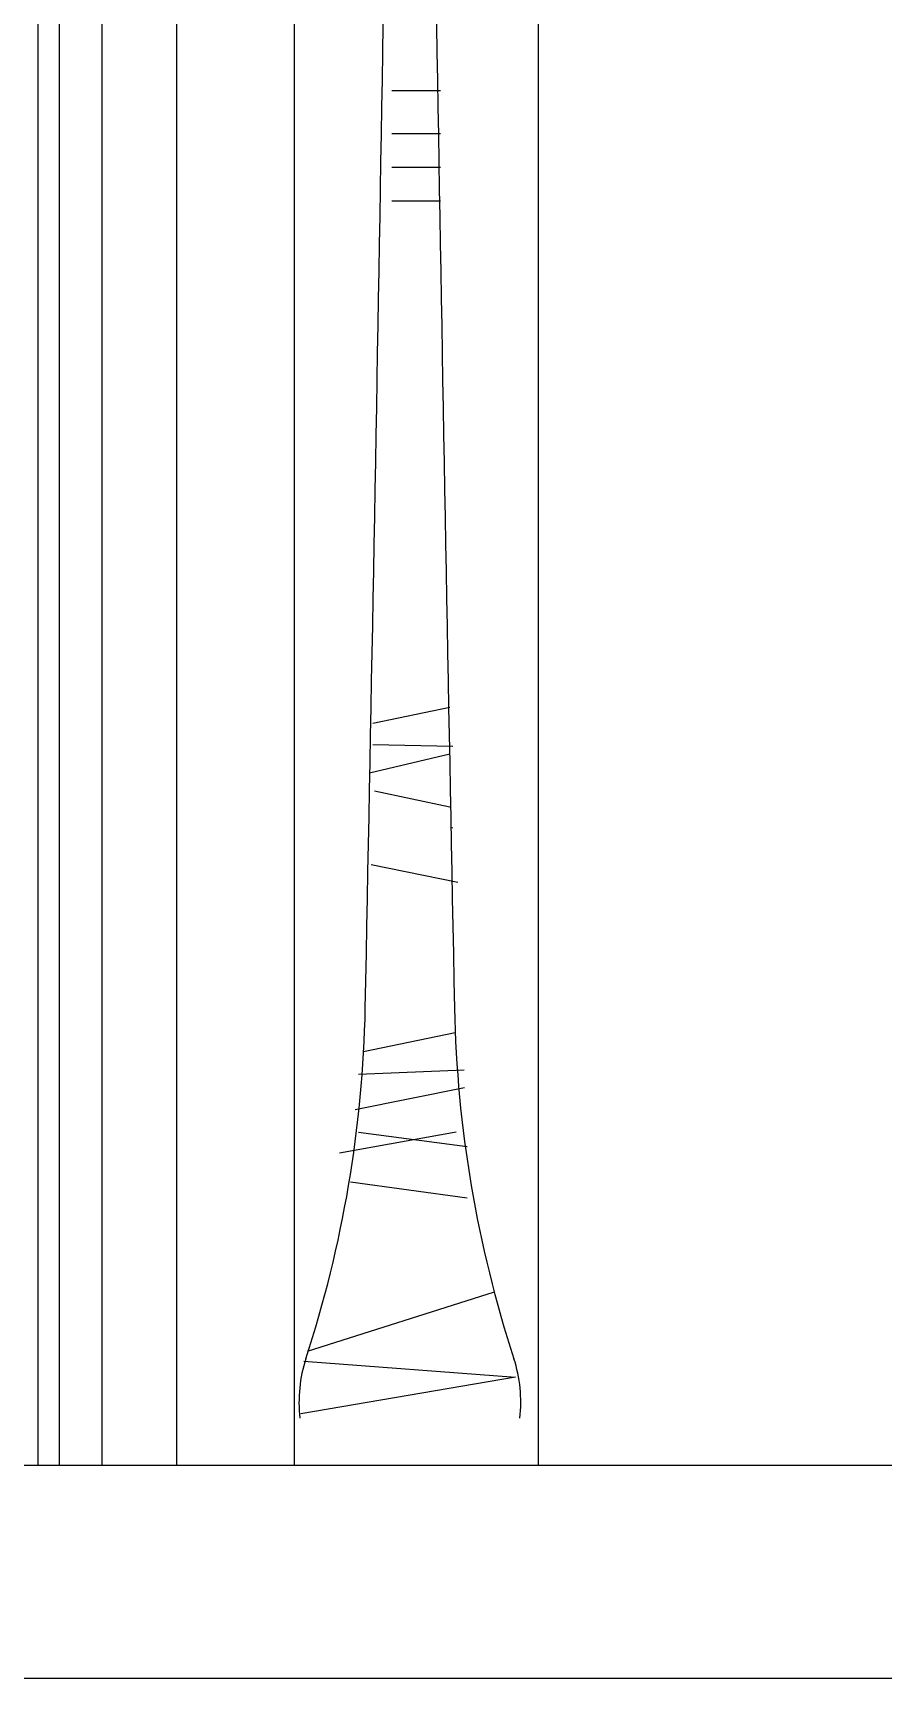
# Model space of a CAD drawing. Header units: metres. Extents: x -28 to 260, y 30 to 125.
# Drawn here: x 201.059 to 203.215, y 112.575 to 116.747 of the extents above; entities that cross this region are included whole.
import ezdxf

# ---------------------------------------------------------------- set-up
doc = ezdxf.new("R2010")
doc.units = ezdxf.units.M
doc.header["$LTSCALE"] = 0.01
doc.header["$MEASUREMENT"] = 0
for name, color, linetype in [('0.10', 2, 'Continuous'), ('0.18', 1, 'Continuous'), ('025', 1, 'Continuous'), ('tierra', 9, 'Continuous')]:
    doc.layers.add(name, color=color, linetype=linetype)

# ---------------------------------------------------------------- blocks, each defined once
blk = doc.blocks.new('A$C6A577823')
for p, q in [((2.8893, 6.7329), (3.1361, 6.7329)), ((2.8893, 6.5142), (3.1361, 6.5142)), ((2.8893, 6.3441), (3.1361, 6.3441)), ((2.8893, 6.1739), (3.1361, 6.1739)), ((3.1827, 3.6033), (2.7928, 3.5221)), ((3.1827, 3.3678), (2.7766, 3.2703)), ((2.7928, 3.4165), (3.1989, 3.4084)), ((2.8009, 3.181), (3.1827, 3.0998)), ((3.1989, 2.9942), (3.1891, 2.9916)), ((2.7707, 2.881), (2.7685, 2.8805)), ((2.7847, 2.8074), (3.2233, 2.718)), ((3.2108, 1.9539), (2.7465, 1.8577)), ((2.7205, 1.7439), (3.2555, 1.7664)), ((3.2574, 1.6756), (2.7036, 1.5634)), ((3.2148, 1.4503), (2.6232, 1.343)), ((2.7197, 1.451), (3.272, 1.3779)), ((2.6791, 1.1992), (3.272, 1.118)), ((3.4086, 0.6392), (2.4598, 0.3383)), ((2.4436, 0.2896), (3.5156, 0.2084)), ((3.5156, 0.2084), (2.4273, 0.0216))]:
    blk.add_line(p, q)
for centre, radius, start, end in [((-1521.0215, 32.4256), 1524.0785, 358.8591033, 359.1922486), ((1526.9834, 32.4256), 1524.0785, 180.8077514, 181.1408967), ((-3.3597, 2.2013), 6.1158, 341.90144, 358.8591), ((9.3216, 2.2013), 6.1158, 181.1409, 198.09856), ((3.1245, 0.0821), 0.7059, 161.90144, 186.67737), ((2.8374, 0.0821), 0.7059, 353.32263, 18.09856)]:
    blk.add_arc(centre, radius, start, end)
blk = doc.blocks.new('arb18')
at = {"layer": '025'}
blk.add_blockref('A$C6A577823', (225.1934, 54.752), dxfattribs=at)

msp = doc.modelspace()

# ---------------------------------------------------------------- linework, layer by layer
at = {"layer": '0.10'}
for p, q in [((201.0721, 113.1152), (201.0721, 125.1152)), ((201.1263, 113.1152), (201.1263, 125.1152)), ((201.2347, 113.1152), (201.2347, 125.1152)), ((201.4244, 113.1152), (201.4244, 125.1152)), ((201.7224, 113.1152), (201.7224, 125.1152)), ((202.341, 113.1152), (202.341, 125.1152))]:
    msp.add_line(p, q, dxfattribs=at)
at = {"layer": 'tierra'}
for p, q in [((197.4674, 113.1152), (244.3472, 113.1152)), ((196.8015, 112.5752), (259.8868, 112.5752))]:
    msp.add_line(p, q, dxfattribs=at)

# ---------------------------------------------------------------- block references
at = {"layer": '0.18', "xscale": 0.5, "yscale": 0.5, "zscale": 0.5}
msp.add_blockref('arb18', (87.9277, 85.8584), dxfattribs=at)

doc.saveas('drawing.dxf')
